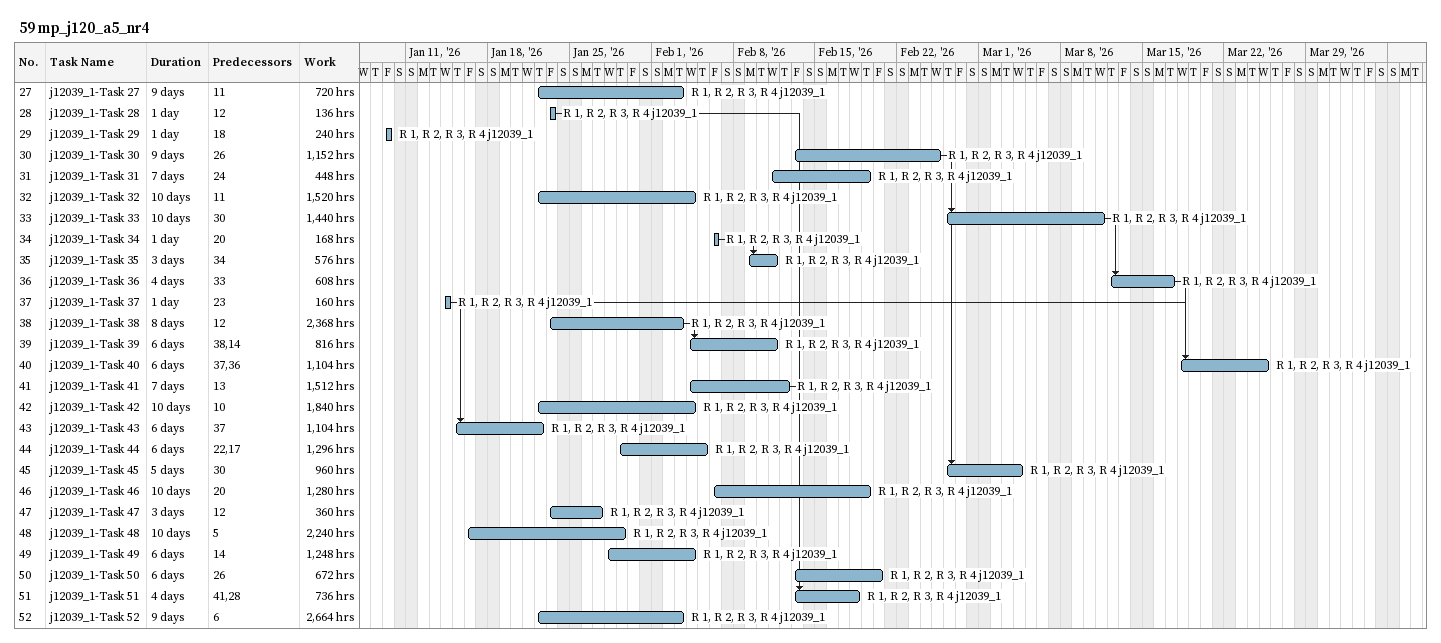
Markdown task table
59 mp_j120_a5_nr4

| ID | Task | Duration | Start | Finish | Predecessors | Resources | Work (h) |
|---|---|---|---|---|---|---|---|
| 27 | j12039_1-Task 27 | 9d | 2026-01-22 | 2026-02-03 | 11 | R 1, R 2, R 3, R 4 j12039_1 | 720 |
| 28 | j12039_1-Task 28 | 1d | 2026-01-23 | 2026-01-23 | 12 | R 1, R 2, R 3, R 4 j12039_1 | 136 |
| 29 | j12039_1-Task 29 | 1d | 2026-01-09 | 2026-01-09 | 18 | R 1, R 2, R 3, R 4 j12039_1 | 240 |
| 30 | j12039_1-Task 30 | 9d | 2026-02-13 | 2026-02-25 | 26 | R 1, R 2, R 3, R 4 j12039_1 | 1152 |
| 31 | j12039_1-Task 31 | 7d | 2026-02-11 | 2026-02-19 | 24 | R 1, R 2, R 3, R 4 j12039_1 | 448 |
| 32 | j12039_1-Task 32 | 10d | 2026-01-22 | 2026-02-04 | 11 | R 1, R 2, R 3, R 4 j12039_1 | 1520 |
| 33 | j12039_1-Task 33 | 10d | 2026-02-26 | 2026-03-11 | 30 | R 1, R 2, R 3, R 4 j12039_1 | 1440 |
| 34 | j12039_1-Task 34 | 1d | 2026-02-06 | 2026-02-06 | 20 | R 1, R 2, R 3, R 4 j12039_1 | 168 |
| 35 | j12039_1-Task 35 | 3d | 2026-02-09 | 2026-02-11 | 34 | R 1, R 2, R 3, R 4 j12039_1 | 576 |
| 36 | j12039_1-Task 36 | 4d | 2026-03-12 | 2026-03-17 | 33 | R 1, R 2, R 3, R 4 j12039_1 | 608 |
| 37 | j12039_1-Task 37 | 1d | 2026-01-14 | 2026-01-14 | 23 | R 1, R 2, R 3, R 4 j12039_1 | 160 |
| 38 | j12039_1-Task 38 | 8d | 2026-01-23 | 2026-02-03 | 12 | R 1, R 2, R 3, R 4 j12039_1 | 2368 |
| 39 | j12039_1-Task 39 | 6d | 2026-02-04 | 2026-02-11 | 38, 14 | R 1, R 2, R 3, R 4 j12039_1 | 816 |
| 40 | j12039_1-Task 40 | 6d | 2026-03-18 | 2026-03-25 | 37, 36 | R 1, R 2, R 3, R 4 j12039_1 | 1104 |
| 41 | j12039_1-Task 41 | 7d | 2026-02-04 | 2026-02-12 | 13 | R 1, R 2, R 3, R 4 j12039_1 | 1512 |
| 42 | j12039_1-Task 42 | 10d | 2026-01-22 | 2026-02-04 | 10 | R 1, R 2, R 3, R 4 j12039_1 | 1840 |
| 43 | j12039_1-Task 43 | 6d | 2026-01-15 | 2026-01-22 | 37 | R 1, R 2, R 3, R 4 j12039_1 | 1104 |
| 44 | j12039_1-Task 44 | 6d | 2026-01-29 | 2026-02-05 | 22, 17 | R 1, R 2, R 3, R 4 j12039_1 | 1296 |
| 45 | j12039_1-Task 45 | 5d | 2026-02-26 | 2026-03-04 | 30 | R 1, R 2, R 3, R 4 j12039_1 | 960 |
| 46 | j12039_1-Task 46 | 10d | 2026-02-06 | 2026-02-19 | 20 | R 1, R 2, R 3, R 4 j12039_1 | 1280 |
| 47 | j12039_1-Task 47 | 3d | 2026-01-23 | 2026-01-27 | 12 | R 1, R 2, R 3, R 4 j12039_1 | 360 |
| 48 | j12039_1-Task 48 | 10d | 2026-01-16 | 2026-01-29 | 5 | R 1, R 2, R 3, R 4 j12039_1 | 2240 |
| 49 | j12039_1-Task 49 | 6d | 2026-01-28 | 2026-02-04 | 14 | R 1, R 2, R 3, R 4 j12039_1 | 1248 |
| 50 | j12039_1-Task 50 | 6d | 2026-02-13 | 2026-02-20 | 26 | R 1, R 2, R 3, R 4 j12039_1 | 672 |
| 51 | j12039_1-Task 51 | 4d | 2026-02-13 | 2026-02-18 | 41, 28 | R 1, R 2, R 3, R 4 j12039_1 | 736 |
| 52 | j12039_1-Task 52 | 9d | 2026-01-22 | 2026-02-03 | 6 | R 1, R 2, R 3, R 4 j12039_1 | 2664 |
